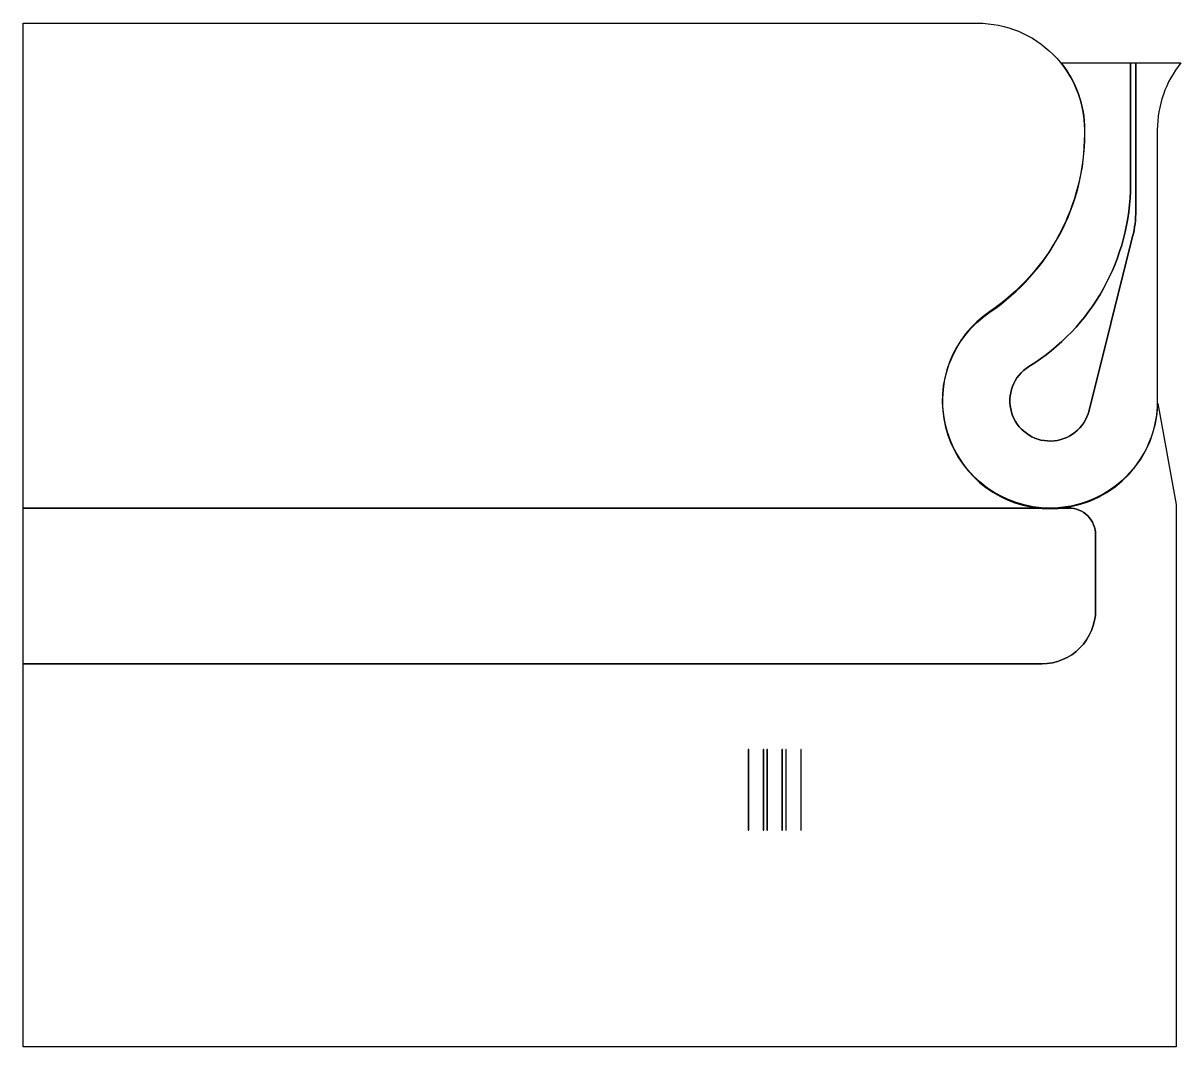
# Model space of a CAD drawing. Header units: millimetres. Extents: x -135200 to 80688, y -55416 to 135400.
import ezdxf

# ---------------------------------------------------------------- set-up
doc = ezdxf.new("R2010")
doc.units = ezdxf.units.MM
doc.layers.add('Polygons', color=7, linetype='Continuous')

msp = doc.modelspace()

# ---------------------------------------------------------------- linework, layer by layer
at = {"layer": 'Polygons'}
for points in [[(-69856.507903, 135400), (42800, 135400, -0.414214), (62700, 115500), (62700, 114777.002722, -0.249603), (45077.5, 81675.295912, 0.702432), (54297.501561, 45000), (-135200, 45000), (-135200, 135400)], [(45133.333333, 81592.334241, 0.249603), (62800, 114777.002722), (62800, 115500, 0.170404), (58412.494996, 128000), (71300, 128000), (71300, 105388.736054, -0.25975), (52352.631211, 71377.168623, 1.485036), (63575.125036, 63177.212104), (71700.333429, 95606.60618, 0.061451), (72300, 100467.373903), (72300, 128000), (80687.505004, 128000, 0.170404), (76300, 115500), (76300, 65000, -0.414214), (56300, 45000, -0.740362)], [(52352.632086, 71377.169164, 0.25975), (71300, 105388.736054), (71300, 128000), (72300, 128000), (72300, 100467.373903, -0.061451), (71700.333429, 95606.60618), (63575.125036, 63177.212104, -1.485036)], [(58302.498439, 45000, 0.377924), (76393.374764, 64483.966488), (79800, 45657.329559), (79800, -55415.94696), (-135200, -55415.94696), (-135200, 16000), (54800, 16000, 0.414214), (64800, 26000), (64800, 40000, 0.414214), (59800, 45000)], [(-135200, 45000), (54297.501561, 45000, 0.049938), (58302.498439, 45000), (59800, 45000, -0.414214), (64800, 40000), (64800, 26000, -0.414214), (54800, 16000), (-135200, 16000)]]:
    msp.add_lwpolyline(points, format="xyb", close=True, dxfattribs=at)
for points in [[(100, 0), (0, 0), (0, -15000), (100, -15000)], [(2900, 0), (2800, 0), (2800, -15000), (2900, -15000)], [(3600, 0), (3500, 0), (3500, -15000), (3600, -15000)], [(6400, 0), (6300, 0), (6300, -15000), (6400, -15000)], [(7100, 0), (7000, 0), (7000, -15000), (7100, -15000)], [(9900, 0), (9800, 0), (9800, -15000), (9900, -15000)]]:
    msp.add_lwpolyline(points, close=True, dxfattribs=at)

doc.saveas('drawing.dxf')
